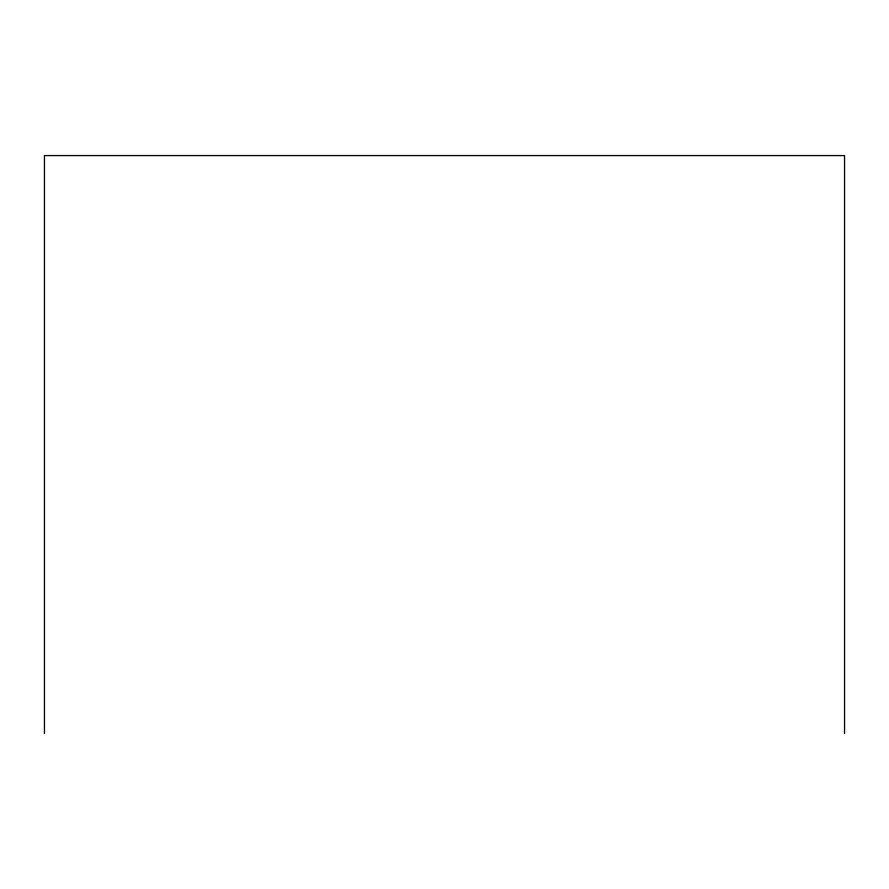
<?xml version="1.0" encoding="UTF-8"?>
<svg xmlns="http://www.w3.org/2000/svg" width="889" height="889" viewBox="0 0 889 889"><rect width="100%" height="100%" fill="white"/><g stroke="black" fill="none" stroke-linecap="round" stroke-linejoin="round"><path stroke-width="1.33" d="M844.55 733.425L844.55 155.575L44.45 155.575L44.45 733.425"/></g></svg>
